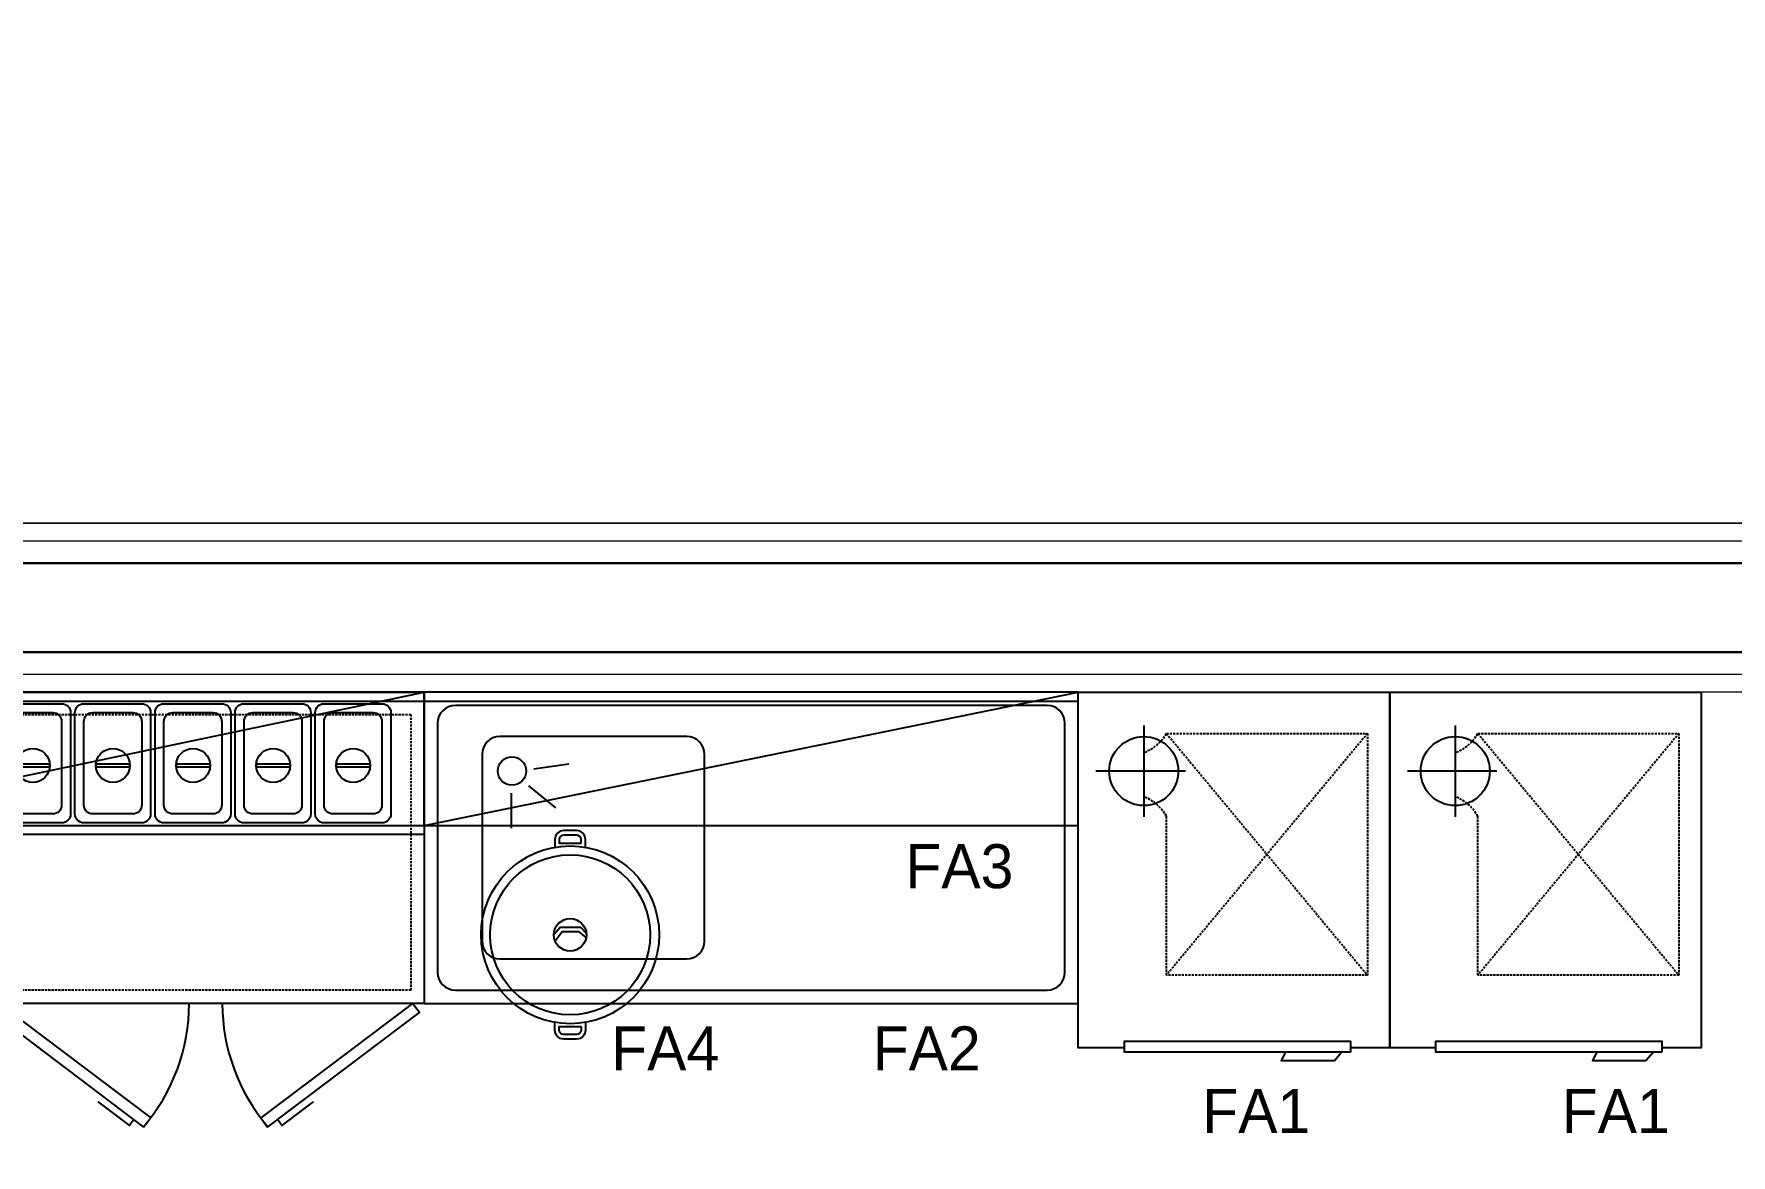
# Model space of a CAD drawing. Header units: millimetres. Extents: x 4346 to 24970, y -10214 to -5839.
# Drawn here: x 20527.7 to 20909.2, y -7063.9 to -6811.8 of the extents above; entities that cross this region are included whole.
import ezdxf

# ---------------------------------------------------------------- set-up
doc = ezdxf.new("R2010")
doc.units = ezdxf.units.MM
doc.linetypes.add('DASHED', pattern=[0.75, 0.5, -0.25])
doc.layers.add('a_mermer', color=143, linetype='Continuous', lineweight=0, transparency=0.2)
for name, color, linetype in [('CIHAZ', 2, 'Continuous'), ('MUTFAKEKİPMAN', 1, 'Continuous'), ('S2000-002 Çizgi', 1, 'Continuous')]:
    doc.layers.add(name, color=color, linetype=linetype)
for name, color, linetype, lineweight in [('Duvar', 7, 'Continuous', 30), ('kırılabilir duvar', 163, 'Continuous', 30), ('WL - ALÇIPAN KAPLAMA', 30, 'Continuous', 15)]:
    doc.layers.add(name, color=color, linetype=linetype, lineweight=lineweight)
doc.styles.add('TAKSİM', font='GOTHIC.TTF', dxfattribs={"height": 20})

# ---------------------------------------------------------------- blocks, each defined once
blk = doc.blocks.new('A$C01E77913')
at = {"layer": 'MUTFAKEKİPMAN'}
for points in [[(1.999996831329099, 26.79714285829232), (14.9999968313291, 26.79714285829414, -0.4142135623731128), (16.9999968313291, 24.79714285829414), (16.9999968313291, 2.000004429532964, -0.4142135623730951), (14.9999968313291, 4.4295329644e-06), (1.999996831329099, 4.4295347834e-06, -0.4142135623730774), (-3.1686709008e-06, 2.000004429534782), (-3.1686709008e-06, 24.79714285829232, -0.4142135623730951)], [(3.999996831329098, 24.79714285829141), (12.99999683132819, 24.79714285829232, -0.4142135623731679), (14.9999968313291, 22.79714285829232), (14.99999683132819, 4.000004429532962, -0.4142135623731364), (12.99999683132819, 2.000004429532964), (3.999996831329098, 2.000004429533873, -0.4142135623730466), (1.999996831329099, 4.000004429533873), (1.999996831329099, 22.79714285829141, -0.4142135623730542)]]:
    blk.add_lwpolyline(points, format="xyb", close=True, dxfattribs=at)
blk.add_lwpolyline([(4.713619910745819, 14.26656825662758), (12.2114784227283, 14.26656825662758), (12.2114784227283, 13.5171988007387), (4.713619910745819, 13.5171988007387)], close=True, dxfattribs=at)
blk.add_circle((8.462549166737062, 13.86656825662794), 3.823091046240757, dxfattribs=at)
blk = doc.blocks.new('A$C7F572209')
at = {"layer": 'MUTFAKEKİPMAN'}
for p, q in [((1.999999442370608, -1.11638473754283e-06), (1.999999442370608, 142.9999988836153)), ((55.31833118430222, 10.33133408788308), (55.31833118430222, 37.00313250722866)), ((59.66413517576439, 37.00313250722866), (59.66413517576439, 10.33133408788308)), ((62.97025966061483, 30.38356172730528), (63.1422893939307, 31.5273708227669)), ((63.1422893939307, 31.5273708227669), (63.5958223272246, 32.34437731952312)), ((63.5958223272246, 32.34437731952312), (64.23702406050143, 32.83458121758122)), ((64.23702406050143, 32.83458121758122), (64.97206019376608, 32.99798251693028)), ((64.97206019376608, 32.99798251693028), (65.70709632703074, 32.83458121758122)), ((65.70709632703074, 32.83458121758122), (66.3482980603003, 32.34437731952676)), ((66.3482980603003, 32.34437731952676), (66.8018309935942, 31.5273708227669)), ((66.8018309935942, 31.5273708227669), (66.97386072691006, 30.38356172730528)), ((63.1422893939307, 28.92656680808614), (62.97025966061483, 30.38356172730528)), ((63.5958223272246, 27.22446993983795), (63.1422893939307, 28.92656680808614)), ((64.23702406049415, 25.35897177223706), (63.5958223272246, 27.22446993983795)), ((66.3482980603003, 27.22446993983795), (65.70709632702346, 25.35897177223706)), ((66.8018309935942, 28.92656680808614), (66.3482980603003, 27.22446993983795)), ((66.97386072691006, 30.38356172730528), (66.8018309935942, 28.92656680808614)), ((64.97206019375881, 23.41177295496345), (64.23702406049415, 25.35897177223706)), ((64.97206019375881, 23.41177295496345), (64.23702406049415, 21.46457413768985)), ((65.70709632702346, 25.35897177223706), (64.97206019375881, 23.41177295496345)), ((65.70709632702346, 21.46457413768985), (64.97206019375881, 23.41177295496345)), ((63.5958223272246, 19.59907597008896), (63.1422893939307, 17.89697910184441)), ((64.23702406049415, 21.46457413768985), (63.5958223272246, 19.59907597008896)), ((66.3482980603003, 19.59907597008896), (65.70709632702346, 21.46457413768985)), ((66.8018309935942, 17.89697910184077), (66.3482980603003, 19.59907597008896)), ((63.1422893939307, 17.89697910184441), (62.97025966061483, 16.43998418262163)), ((62.97025966061483, 16.43998418262163), (63.1422893939307, 15.29617508716001)), ((63.1422893939307, 15.29617508716001), (63.5958223272246, 14.47916859040379)), ((66.3482980603003, 14.47916859040379), (66.8018309935942, 15.29617508716001)), ((66.97386072691006, 16.43998418262163), (66.8018309935942, 17.89697910184077)), ((66.8018309935942, 15.29617508716001), (66.97386072691006, 16.43998418262163)), ((63.5958223272246, 14.47916859040379), (64.23702406050143, 13.98896469234569)), ((64.23702406050143, 13.98896469234569), (64.97206019376608, 13.82556339299663)), ((64.97206019376608, 13.82556339299663), (65.70709632703074, 13.98896469234569)), ((65.70709632703074, 13.98896469234569), (66.3482980603003, 14.47916859040379))]:
    blk.add_line(p, q, dxfattribs=at)
for points in [[(69.99999944237061, -1.11638473754283e-06), (-5.576293915510178e-07, -1.11638473754283e-06), (-5.576293915510178e-07, 142.9999988836153), (69.99999944237061, 142.9999988836153)], [(31.99999944237061, 142.9999988836153), (31.99999944237061, -1.11638473754283e-06), (-5.576293915510178e-07, -1.11638473754283e-06), (-5.576293915510178e-07, 142.9999988836153)], [(97.81555594077508, 107.7952399116894), (72.04662826028652, 141.9057202102395), (69.99999944237061, 140.359584549411), (95.76892712285917, 106.2491042508609)], [(97.81555594077508, 79.96332899364461), (72.04662826028652, 45.85284869509451), (69.99999944237061, 47.39898435592295), (95.76892712285917, 81.50946465447305)]]:
    blk.add_lwpolyline(points, close=True, dxfattribs=at)
at = {"layer": 'MUTFAKEKİPMAN', "linetype": 'DASHED'}
blk.add_lwpolyline([(4.999999442370608, 47.99999888361526), (4.999999442370608, 139.9999988836153), (66.99999944237061, 139.9999988836153), (66.99999944237061, 47.99999888361526)], close=True, dxfattribs=at)
at = {"layer": 'MUTFAKEKİPMAN', "const_width": 0.4275}
for points in [[(96.12000536353298, 110.0396501284104), (97.43883746721986, 111.0359682337312), (93.18188078399544, 116.670926695153), (92.09188381033164, 118.1137620648169)], [(96.12000536353298, 77.7189187769236), (97.43883746721986, 76.72260067160278), (93.18188078399544, 71.087642210181), (92.09188381033164, 69.64480684051705)]]:
    blk.add_lwpolyline(points, dxfattribs=at)
at = {"layer": 'MUTFAKEKİPMAN'}
blk.add_lwpolyline([(1.999999442370608, 44.99999888361526), (69.99999944237061, 44.99999888361526)], dxfattribs=at)
for centre, radius, start, end in [((69.99999944237061, 140.359584549411), 42.74999999999999, 270, 310.50921266378), ((69.99999944237061, 47.39898435592295), 42.74999999999999, 49.49078733621995, 90), ((53.14542918857478, 37.00313250722866), 2.172901995727443, 0, 180), ((57.49123318002967, 10.33133408788308), 2.172901995734719, 180, 0)]:
    blk.add_arc(centre, radius, start, end, dxfattribs=at)
at = {"layer": 'MUTFAKEKİPMAN', "rotation": 270}
for p in [(2.601425798457058, 135.493830152036), (2.601425798457058, 117.493830152036), (2.601425798457058, 99.49383015203603), (2.601425798457058, 81.49383015203603), (2.601425798457058, 63.49383015203603), (2.601425798457058, 45.49383015203603), (2.601425798457058, 27.49383015203603)]:
    blk.add_blockref('A$C01E77913', p, dxfattribs=at)
blk = doc.blocks.new('A$C734D7A9C')
at = {"layer": 'CIHAZ', "color": 1}
for p, q in [((14.73434160733086, 75.33280510509121), (14.73434160733086, 54.78449453509666)), ((24.09093759129246, 65.05864982009416), (3.98254780892421, 65.05864982009416))]:
    blk.add_line(p, q, dxfattribs=at)
at = {"layer": 'CIHAZ', "color": 5, "linetype": 'DASHED'}
blk.add_line((65.01333337806864, 73.52319254072427), (19.81749331795072, 19.14912746171831), dxfattribs=at)
at = {"layer": 'CIHAZ', "color": 5}
for points in [[(61.2036042047821, 1.822615684356151), (10.36054258054537, 1.822615684356151), (10.36054258054537, 4.321519193160384), (61.2036042047821, 4.321519193160384)], [(59.2036042047821, 1.822615684356151), (46.59613318993252, 1.822615684356151), (45.59613318993252, 1.033711305353791e-05), (57.59613318993252, 1.033711305353791e-05)]]:
    blk.add_lwpolyline(points, close=True, dxfattribs=at)
at = {"layer": 'CIHAZ', "color": 1}
blk.add_circle((14.73434160733086, 65.05864982009416), 7.758035706010048, dxfattribs=at)
at = {"layer": 'MUTFAKEKİPMAN', "linetype": 'DASHED'}
for p, q in [((19.81749331795072, 73.52319254072427), (65.01333337806864, 73.52319254072427)), ((65.01333337806864, 73.52319254072427), (65.01333337806864, 19.14912746171831)), ((19.81749331795072, 19.14912746171831), (19.81749331795072, 54.91526100566261)), ((65.01333337806864, 19.14912746171831), (19.81749331795072, 19.14912746171831))]:
    blk.add_line(p, q, dxfattribs=at)
at = {"layer": 'MUTFAKEKİPMAN', "color": 5, "linetype": 'DASHED'}
blk.add_line((19.81749331795072, 73.52319254072427), (65.01333337806864, 19.14912746171831), dxfattribs=at)
at = {"layer": 'MUTFAKEKİPMAN'}
blk.add_lwpolyline([(10.36054258054537, 2.813763639877379), (7.943577656988055e-06, 2.813763639877379), (7.943577656988055e-06, 82.81376363987738), (70.00000794357766, 82.81376363987738), (70.00000794357766, 2.813763639877379), (61.2036042047821, 2.813763639877379)], dxfattribs=at)
at = {"layer": 'MUTFAKEKİPMAN', "linetype": 'DASHED'}
for centre, radius, start, end in [((11.59976179990554, 78.08649049418409), 9.39972337437167, 291.2079427881586, 330.9566305499258), ((10.99553293062309, 49.88520040164167), 10.15522007421279, 29.69070431364409, 66.77515045050625)]:
    blk.add_arc(centre, radius, start, end, dxfattribs=at)
blk = doc.blocks.new('A$C29DC7081')
at = {"layer": 'S2000-002 Çizgi'}
for points in [[(3.736285539522214, 23.44524431142236), (1.999844880010642, 23.44524431142236, 0.4142135623730951), (-0.0001551199893583544, 21.44524431142236), (-0.0001551199893583544, 18.55475568857764, 0.4142135623730951), (1.999844880010642, 16.55475568857764), (3.736285539522214, 16.55475568857764)], [(43.13833074707873, 23.44524431142236), (44.8747714065903, 23.44524431142236, -0.4142135623730951), (46.8747714065903, 21.44524431142236), (46.8747714065903, 18.55475568857764, -0.4142135623730951), (44.8747714065903, 16.55475568857764), (43.13833074707873, 16.55475568857764)]]:
    blk.add_lwpolyline(points, format="xyb", dxfattribs=at)
for points in [[(23.38089422520716, 16.34552758256723), (21.71462359626094, 17.74333184058196), (21.71462359626094, 22.30651701896932), (23.11919157971533, 23.65207157188706)], [(24.7948183380031, 16.60028321571008), (22.71462359626094, 18.20942712040232), (22.71462359626094, 21.87967872042282), (24.12559582198264, 23.59543713802304)]]:
    blk.add_lwpolyline(points, dxfattribs=at)
for points in [[(2.829287159407613, 22.44524431142236), (1.999844880010642, 22.44524431142236, 0.4142135623730993), (0.9998448800106416, 21.44524431142236), (0.9998448800106416, 18.55475568857764, 0.4142135623731038), (1.999844880010642, 17.55475568857764), (2.829287159407613, 17.55475568857764)], [(44.04532912719333, 22.44524431142236), (44.8747714065903, 22.44524431142236, -0.4142135623730993), (45.8747714065903, 21.44524431142236), (45.8747714065903, 18.55475568857764, -0.4142135623731038), (44.8747714065903, 17.55475568857764), (44.04532912719333, 17.55475568857764)]]:
    blk.add_lwpolyline(points, format="xyb", close=True, dxfattribs=at)
for radius in [20, 18, 3.660725084202026]:
    blk.add_circle((23.43730814330047, 20), radius, dxfattribs=at)

msp = doc.modelspace()

# ---------------------------------------------------------------- hatches: boundary and pattern name
at = {"layer": 'Duvar'}
h = msp.add_hatch(color=256, dxfattribs=at)
h.dxf.hatch_style = 1
h.paths.add_polyline_path([(19061.44309807078, -10136.76829734504), (24892.43707807079, -10136.76829734504), (24892.43707807079, -6058.853834345038), (19061.44309807078, -6058.853834345038)], flags=16)
h.paths.add_polyline_path([(18983.87749807078, -10214.33389734504), (24970.00267807079, -10214.33389734504), (24970.00267807079, -5981.288234345038), (18983.87749807078, -5981.288234345038)])
at = {"layer": 'Duvar', "true_color": 0x636466}
h = msp.add_hatch(color=251, dxfattribs=at)
h.dxf.hatch_style = 1
h.paths.add_polyline_path([(19113.15349807078, -10085.05789734504), (24840.72667807079, -10085.05789734504), (24840.72667807079, -6110.564234345038), (19113.15349807078, -6110.564234345038)], flags=16)
h.paths.add_polyline_path([(19061.44309807078, -10136.76829734504), (24892.43707807079, -10136.76829734504), (24892.43707807079, -6058.853834345038), (19061.44309807078, -6058.853834345038)])
at = {"layer": 'Duvar'}
h = msp.add_hatch(color=256, dxfattribs=at)
h.dxf.hatch_style = 1
h.paths.add_polyline_path([(19143.31789807078, -10054.89349734504), (24810.56227807079, -10054.89349734504), (24810.56227807079, -6140.728634345041), (19143.31789807078, -6140.728634345041)], flags=16)
h.paths.add_polyline_path([(19113.15349807078, -10085.05789734504), (24840.72667807079, -10085.05789734504), (24840.72667807079, -6110.564234345038), (19113.15349807078, -6110.564234345038)])

# ---------------------------------------------------------------- linework, layer by layer
at = {"layer": 'a_mermer'}
msp.add_lwpolyline([(20211.50294392299, -6791.783364617291), (20211.50294392299, -6791.783364617291), (20211.50294392299, -6763.783364617291), (21447.50294392299, -6763.783364617291), (21447.50294392299, -6677.783364617291), (21483.00294392299, -6677.783364617291), (21483.00294392299, -6619.783364617291), (21447.50294392299, -6619.783364617291), (21447.50294392299, -6465.783364617291), (21645.50294392299, -6465.783364617291), (21645.50294392299, -6619.783364617291), (21610.00294392299, -6619.783364617291), (21610.00294392299, -6677.783364617291), (21645.50294392299, -6677.783364617291), (21645.50294392299, -6763.783364617291), (21961.50294392299, -6763.783364617291), (21961.50294392299, -6921.783364617291), (21952.50294392299, -6921.783364617291), (21952.50294392299, -6991.783364617291), (21100.50294392299, -6991.783364617291), (21100.50294392299, -6921.783364617291), (20211.50294392299, -6921.783364617291), (20211.50294392299, -6791.783364617291)], dxfattribs=at)
at = {"layer": 'Duvar'}
msp.add_circle((20683.08268248977, -7143.740961266652), 552.503874373961, dxfattribs=at)
at = {"layer": 'kırılabilir duvar', "lineweight": 30}
msp.add_lwpolyline([(21091.50294392299, -7270.783364617292), (21091.50294392299, -6930.783364617292), (20410.15838332321, -6930.783364617292), (20410.15838332321, -6950.783364617292), (21070.50294392299, -6950.783364617292), (21070.50294392299, -7270.783364617292)], dxfattribs=at)
at = {"layer": 'MUTFAKEKİPMAN'}
for p, q in [((20472.44132004943, -6989.78336461729), (20615.44132004943, -6959.783364617292)), ((20615.44132004944, -6989.783364617291), (20762.44132004944, -6959.783364617293)), ((20640.09899617313, -6977.021222605113), (20647.91070921168, -6975.908554798099)), ((20634.9601584314, -6982.493543180856), (20634.9601584314, -6990.38410021097)), ((20638.86881338261, -6980.830464803611), (20644.96650095235, -6985.838368211961))]:
    msp.add_line(p, q, dxfattribs=at)
for points in [[(20615.44132004943, -6959.783364617292), (20472.44132004943, -6959.78336461729), (20472.44132004943, -6989.78336461729), (20615.44132004943, -6989.783364617292)], [(20615.44132004944, -6961.783364617292), (20762.44132004944, -6961.783364617292), (20762.44132004944, -6959.783364617292), (20615.44132004944, -6959.783364617292)], [(20615.44132004944, -7029.783364617292), (20762.44132004944, -7029.783364617292), (20762.44132004944, -6959.783364617292), (20615.44132004944, -6959.783364617292)], [(20762.44132004944, -6959.783364617293), (20615.44132004944, -6959.783364617291), (20615.44132004944, -6989.783364617291), (20762.44132004944, -6989.783364617293)]]:
    msp.add_lwpolyline(points, close=True, dxfattribs=at)
for points in [[(20622.44132004943, -7026.783364617292), (20755.44132004943, -7026.783364617292, 0.4142135623730919), (20759.44132004943, -7022.783364617292), (20759.44132004944, -6966.783364617292, 0.4142135623731057), (20755.44132004944, -6962.783364617292), (20622.44132004943, -6962.783364617292, 0.4142135623730951), (20618.44132004943, -6966.783364617292), (20618.44132004943, -7022.783364617292, 0.4142135623730844)], [(20632.44132004943, -7019.783364617292), (20674.44132004943, -7019.783364617292, 0.4142135623730951), (20678.44132004943, -7015.783364617292), (20678.44132004943, -6973.783364617292, 0.4142135623730951), (20674.44132004943, -6969.783364617292), (20632.44132004943, -6969.783364617292, 0.4142135623730951), (20628.44132004943, -6973.783364617292), (20628.44132004943, -7015.783364617292, 0.4142135623730951)]]:
    msp.add_lwpolyline(points, format="xyb", close=True, dxfattribs=at)
msp.add_circle((20635.15552807179, -6977.528008056951), 3.187919533039349, dxfattribs=at)
at = {"layer": 'WL - ALÇIPAN KAPLAMA'}
for points in [[(20365.15838332171, -6921.783364617305), (20410.15838332321, -6921.783364617292), (21100.50294392299, -6921.783364617292), (21100.50294392299, -6991.783364617292), (21161.50294392299, -6991.783364617292), (21161.50294392299, -7029.783364617292), (21100.50294392299, -7029.783364617292), (21100.50294392299, -7261.783364617292), (21322.50294392299, -7261.783364617292), (21322.50294392299, -7029.783364617292), (21261.50294392299, -7029.783364617292), (21261.50294392299, -6991.783364617292), (21764.4827847812, -6991.783364617292)], [(20365.15838332171, -6925.783364617305), (20410.15838332321, -6925.783364617292), (21096.50294392299, -6925.783364617292), (21096.50294392299, -6995.783364617292), (21157.50294392299, -6995.783364617292), (21157.50294392299, -7025.783364617292), (21096.50294392299, -7025.783364617292), (21096.50294392299, -7265.783364617292), (21326.50294392299, -7265.783364617292), (21326.50294392299, -7025.783364617292), (21265.50294392299, -7025.783364617292), (21265.50294392299, -6995.783364617292), (21764.4827847812, -6995.783364617292)], [(20998.84750452276, -7306.783364617292), (21046.50294392299, -7306.783364617292), (21046.50294392299, -7265.783364617292), (21065.50294392299, -7265.783364617292), (21065.50294392299, -6955.783364617292), (20410.15838332321, -6955.783364617292), (20365.15838332172, -6955.783364617294)], [(20998.84750452276, -7302.783364617292), (21042.50294392299, -7302.783364617292), (21042.50294392299, -7261.783364617292), (21061.50294392299, -7261.783364617292), (21061.50294392299, -6959.783364617292), (20410.15838332321, -6959.783364617292), (20365.15838332172, -6959.783364617294)]]:
    msp.add_lwpolyline(points, dxfattribs=at)

# ---------------------------------------------------------------- block references
at = {"layer": 'MUTFAKEKİPMAN', "rotation": 270}
msp.add_blockref('A$C7F572209', (20472.44132116582, -6959.783365174921), dxfattribs=at)
at = {"layer": 'MUTFAKEKİPMAN'}
for p in [(20762.44131210586, -7042.59712825717), (20832.44131210586, -7042.59712825717)]:
    msp.add_blockref('A$C734D7A9C', p, dxfattribs=at)
at = {"layer": 'S2000-002 Çizgi', "rotation": 270}
msp.add_blockref('A$C29DC7081', (20628.23665567272, -6990.930943173036), dxfattribs=at)

# ---------------------------------------------------------------- texts
at = {"style": 'TAKSİM'}
for s, p in [('FA3', (20723.58150608579, -7003.873708874751)), ('FA4', (20657.46593028687, -7044.860417193631)), ('FA2', (20716.23533654376, -7044.860417193631)), ('FA1', (20790.30925851982, -7058.930485660396)), ('FA1', (20871.1171734028, -7058.930485660396))]:
    msp.add_text(s, height=9.9, dxfattribs=at).set_placement(p)

doc.saveas('drawing.dxf')
